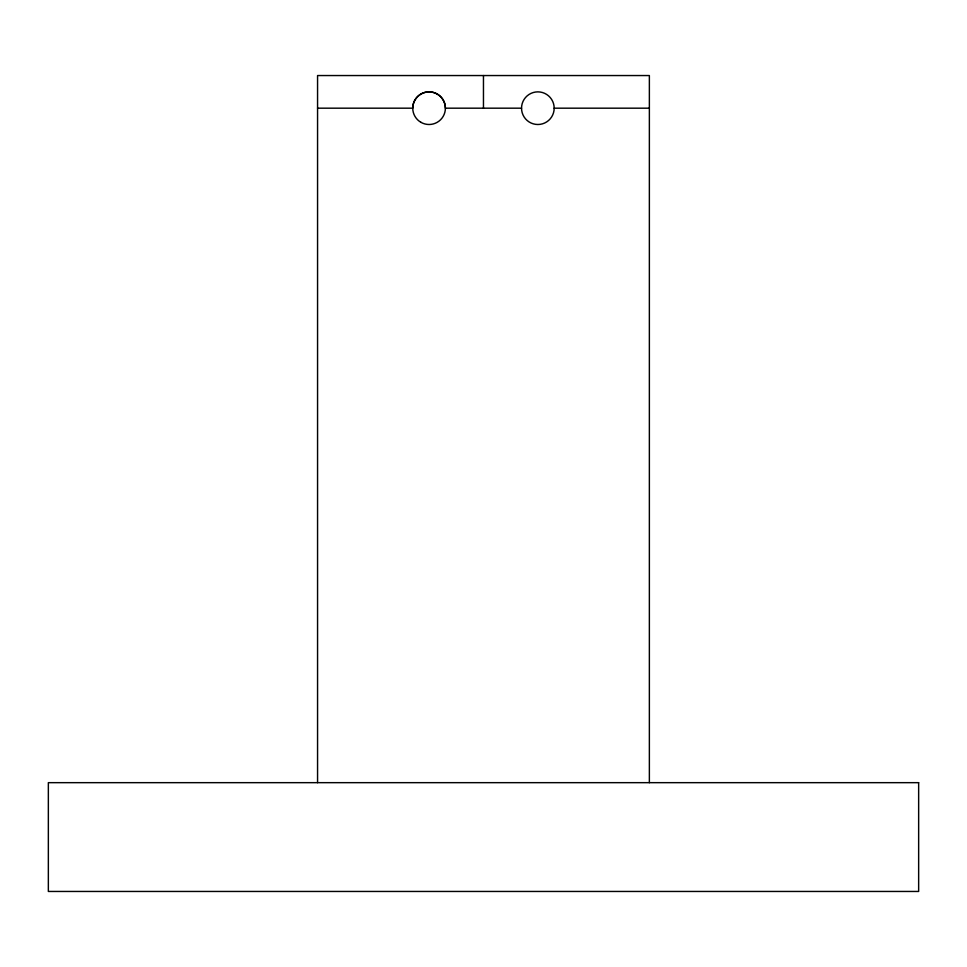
<?xml version="1.0" encoding="UTF-8"?>
<svg xmlns="http://www.w3.org/2000/svg" width="967" height="967" viewBox="0 0 967 967"><rect width="100%" height="100%" fill="white"/><g stroke="black" fill="none" stroke-linecap="round" stroke-linejoin="round"><path stroke-width="1.45" d="M317.563 108.183L412.752 108.183A16.318 16.318 0 0 1 429.07 91.865A16.318 16.318 0 0 1 445.388 108.183L521.539 108.183A16.318 16.318 0 0 1 537.857 91.865A16.318 16.318 0 0 1 554.176 108.183L649.365 108.183M649.365 782.666L649.365 75.547L317.563 75.547L317.563 782.666M483.464 75.547L483.464 108.183M554.176 108.183A16.318 16.318 0 0 1 537.857 124.501A16.318 16.318 0 0 1 521.539 108.183M918.65 782.666L48.35 782.666L48.35 891.453L918.65 891.453L918.65 782.666M420.911 122.313A16.318 16.318 0 0 0 445.388 108.183A16.318 16.318 0 0 0 420.911 94.053A16.318 16.318 0 0 0 420.911 122.313"/></g></svg>
